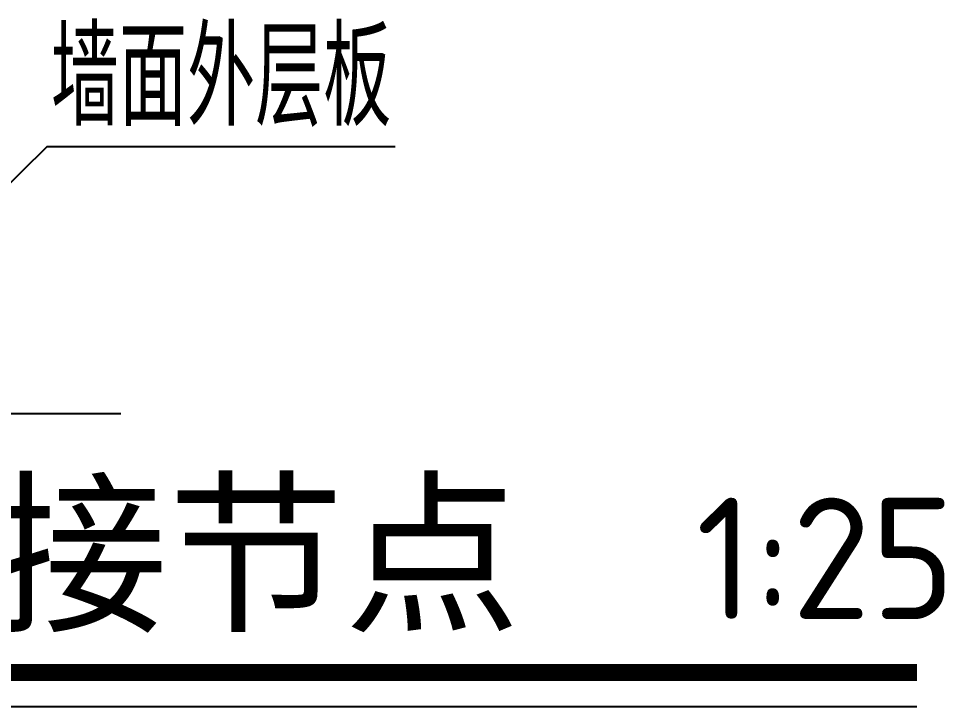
# Model space of a CAD drawing. Extents: x -21908402 to 2004492, y 83987 to 5079726.
# Drawn here: x 1883430 to 1889524, y 100816 to 105349 of the extents above; entities that cross this region are included whole.
import ezdxf

# ---------------------------------------------------------------- set-up
doc = ezdxf.new("R2010")
doc.units = 0
doc.header["$LTSCALE"] = 1000
doc.layers.get('0').update_dxf_attribs({"linetype": 'CONTINUOUS'})
for name, color, linetype in [('3', 123, 'CONTINUOUS'), ('DIM_SYMB', 3, 'CONTINUOUS'), ('PUB_TEXT', 7, 'CONTINUOUS')]:
    doc.layers.add(name, color=color, linetype=linetype)
doc.styles.add('CHIN-1', font='')
doc.styles.add('SM', font='SIM08', dxfattribs={"width": 0.7, "height": 5, "bigfont": 'HZTXT'})
doc.styles.get("Standard").update_dxf_attribs({"font": 'tssdeng.shx', "width": 0.7, "bigfont": 'hztxt.shx'})
doc.styles.get('CHIN-1').set_extended_font_data('SimSun')

# ---------------------------------------------------------------- blocks, each defined once
blk = doc.blocks.new('H')
at = {"layer": '3', "color": 6}
for p, q in [((988806.1, -2477222.6), (988192.7, -2477826.7)), ((990239.4, -2477222.6), (988806.1, -2477222.6)), ((987334.2, -2478320.1), (989111, -2478320.1))]:
    blk.add_line(p, q, dxfattribs=at)
at = {"layer": 'DIM_SYMB', "const_width": 70}
blk.add_lwpolyline([(981327.4, -2479386.6), (992385.5, -2479386.6)], dxfattribs=at)
at = {"layer": 'DIM_SYMB'}
blk.add_lwpolyline([(981327.4, -2479526.6), (992385.5, -2479526.6)], dxfattribs=at)
at = {"layer": '3', "color": 6, "style": 'SM', "width": 0.7}
blk.add_text('墙面外层板', height=400, dxfattribs=at).set_placement((988823.3, -2477136.1))
at = {"layer": 'PUB_TEXT', "style": 'CHIN-1'}
blk.add_text('带女儿墙山墙与屋面连接节点', height=531.646, dxfattribs=at).set_placement((981327.4, -2479163.9, 0))
at = {"layer": 'PUB_TEXT'}
blk.add_text('1:25', height=500, dxfattribs=at).set_placement((991476.6, -2479166.9, 0))

msp = doc.modelspace()

# ---------------------------------------------------------------- block references
at = {"xscale": 1.599999998928979, "yscale": 1.600000000209548, "zscale": 1.599999999994179}
msp.add_blockref('H', (301526, 4068059.1), dxfattribs=at)

doc.saveas('drawing.dxf')
